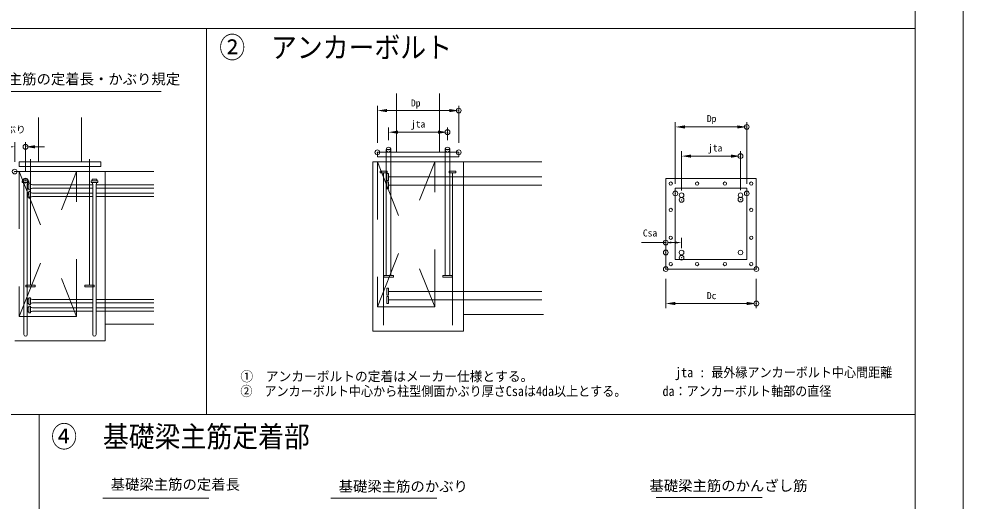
# Model space of a CAD drawing. Units: millimetres, scale not verified. Extents: x -210 to 382, y -132 to 268.
# Drawn here: x 185 to 382.2, y -24.9 to 75.9 of the extents above; entities that cross this region are included whole.
import ezdxf
from ezdxf.enums import TextEntityAlignment as Align

# ---------------------------------------------------------------- set-up
doc = ezdxf.new("R2010")
doc.units = ezdxf.units.MM
doc.header["$LTSCALE"] = 2
doc.header["$PDMODE"] = 32
doc.header["$PDSIZE"] = 1
doc.linetypes.add('DASHED_SPACED', pattern=[12, 6, -6])
doc.linetypes.add('USER2', pattern=[0.41664, 0.20828, -0.20836])
for name, color, linetype, lineweight in [('0-0_0', 5, 'Continuous', 18), ('0-3_Defpoints', 7, 'Continuous', 18), ('0-4_寸法', 4, 'Continuous', 18), ('0-5_鉄骨', 4, 'USER2', 18), ('0-6_外枠', 4, 'Continuous', 18), ('0-7_文字', 7, 'Continuous', 20), ('0-8_タイトル', 7, 'Continuous', 18), ('0-9_内枠', 7, 'Continuous', 18), ('0-A_構造', 2, 'Continuous', 18), ('0-D_主筋', 4, 'Continuous', 18)]:
    doc.layers.add(name, color=color, linetype=linetype, lineweight=lineweight)
doc.styles.add('ＭＳ ゴシック', font='')
doc.styles.get('ＭＳ ゴシック').set_extended_font_data('MS Gothic')

# ---------------------------------------------------------------- blocks, each defined once
blk = doc.blocks.new('_D3')
at = {"layer": '0-3_Defpoints'}
for p in [(1151.171, 97.265), (1148.915, 92.093), (1151.171, 90.185)]:
    blk.add_point(p, dxfattribs=at)
at = {"layer": '0-4_寸法', "color": 7}
for p, q in [((1146.915, 97.265), (1144.915, 97.265)), ((1148.915, 94.093), (1148.915, 98.265)), ((1151.171, 92.185), (1151.171, 98.265)), ((1153.171, 97.265), (1155.171, 97.265))]:
    blk.add_line(p, q, dxfattribs=at)
for points in [[(1146.915, 97.598), (1146.915, 96.931), (1148.915, 97.265)], [(1153.171, 97.598), (1153.171, 96.931), (1151.171, 97.265)]]:
    blk.add_solid(points, dxfattribs=at)
blk = doc.blocks.new('_D10')
at = {"layer": '0-3_Defpoints'}
for p in [(1241.65, 104.835), (1224.653, 96.112), (1241.65, 96.112)]:
    blk.add_point(p, dxfattribs=at)
at = {"layer": '0-4_寸法', "color": 7}
for p, q in [((1224.653, 98.112), (1224.653, 105.835)), ((1226.653, 104.835), (1239.65, 104.835)), ((1241.65, 98.112), (1241.65, 105.835))]:
    blk.add_line(p, q, dxfattribs=at)
for points in [[(1226.653, 105.169), (1226.653, 104.502), (1224.653, 104.835)], [(1239.65, 105.169), (1239.65, 104.502), (1241.65, 104.835)]]:
    blk.add_solid(points, dxfattribs=at)
blk = doc.blocks.new('_D11')
at = {"layer": '0-3_Defpoints'}
for p in [(1239.308, 100.317), (1226.995, 96.674), (1239.308, 96.674)]:
    blk.add_point(p, dxfattribs=at)
at = {"layer": '0-4_寸法', "color": 7}
for p, q in [((1226.995, 98.674), (1226.995, 101.317)), ((1239.308, 98.674), (1239.308, 101.317)), ((1228.995, 100.317), (1237.308, 100.317))]:
    blk.add_line(p, q, dxfattribs=at)
for points in [[(1228.995, 100.651), (1228.995, 99.984), (1226.995, 100.317)], [(1237.308, 100.651), (1237.308, 99.984), (1239.308, 100.317)]]:
    blk.add_solid(points, dxfattribs=at)
blk = doc.blocks.new('_D28')
at = {"layer": '0-3_Defpoints'}
for p in [(1301.796, 101.415), (1286.879, 87.517), (1301.796, 87.517)]:
    blk.add_point(p, dxfattribs=at)
at = {"layer": '0-5_鉄骨', "color": 7, "linetype": 'Continuous'}
for p, q in [((1286.879, 89.517), (1286.879, 102.415)), ((1288.879, 101.415), (1299.796, 101.415)), ((1301.796, 89.517), (1301.796, 102.415))]:
    blk.add_line(p, q, dxfattribs=at)
at = {"layer": '0-5_鉄骨', "color": 7}
for points in [[(1288.879, 101.748), (1288.879, 101.081), (1286.879, 101.415)], [(1299.796, 101.748), (1299.796, 101.081), (1301.796, 101.415)]]:
    blk.add_solid(points, dxfattribs=at)
blk = doc.blocks.new('_D29')
at = {"layer": '0-3_Defpoints'}
for p in [(1300.494, 95.32), (1288.181, 86.165), (1300.494, 86.237)]:
    blk.add_point(p, dxfattribs=at)
at = {"layer": '0-5_鉄骨', "color": 7, "linetype": 'Continuous'}
for p, q in [((1288.181, 88.165), (1288.181, 96.32)), ((1290.181, 95.32), (1298.494, 95.32)), ((1300.494, 88.237), (1300.494, 96.32))]:
    blk.add_line(p, q, dxfattribs=at)
at = {"layer": '0-5_鉄骨', "color": 7}
for points in [[(1290.181, 95.653), (1290.181, 94.987), (1288.181, 95.32)], [(1298.494, 95.653), (1298.494, 94.987), (1300.494, 95.32)]]:
    blk.add_solid(points, dxfattribs=at)
blk = doc.blocks.new('_D30')
at = {"layer": '0-3_Defpoints'}
for p in [(1284.879, 71.703), (1303.796, 71.703), (1303.796, 64.516)]:
    blk.add_point(p, dxfattribs=at)
at = {"layer": '0-5_鉄骨', "color": 7, "linetype": 'Continuous'}
for p, q in [((1284.879, 69.703), (1284.879, 63.516)), ((1303.796, 69.703), (1303.796, 63.516)), ((1286.879, 64.516), (1301.796, 64.516))]:
    blk.add_line(p, q, dxfattribs=at)
at = {"layer": '0-5_鉄骨', "color": 7}
for points in [[(1286.879, 64.849), (1286.879, 64.183), (1284.879, 64.516)], [(1301.796, 64.849), (1301.796, 64.183), (1303.796, 64.516)]]:
    blk.add_solid(points, dxfattribs=at)
blk = doc.blocks.new('_D31')
at = {"layer": '0-3_Defpoints'}
for p in [(1284.879, 77.252), (1284.879, 75.183), (1288.181, 74.08)]:
    blk.add_point(p, dxfattribs=at)
at = {"layer": '0-5_鉄骨', "color": 7, "linetype": 'Continuous'}
for p, q in [((1284.879, 77.252), (1279.83, 77.252)), ((1284.879, 77.183), (1284.879, 78.252)), ((1286.981, 77.252), (1286.079, 77.252)), ((1288.181, 76.08), (1288.181, 78.252))]:
    blk.add_line(p, q, dxfattribs=at)
at = {"layer": '0-5_鉄骨', "color": 7}
for points in [[(1286.079, 77.452), (1286.079, 77.052), (1284.879, 77.252)], [(1286.981, 77.452), (1286.981, 77.052), (1288.181, 77.252)]]:
    blk.add_solid(points, dxfattribs=at)

msp = doc.modelspace()

# ---------------------------------------------------------------- linework, layer by layer
at = {"layer": '0-0_0', "color": 7}
for p, q in [((189.087, 46.002), (189.087, 55.318)), ((198.085, 46.002), (198.085, 55.318)), ((259.865, 48.009), (276.863, 48.009)), ((259.865, 47.049), (259.865, 48.009)), ((276.863, 47.049), (276.863, 48.009)), ((185.087, 46.002), (202.085, 46.002)), ((185.087, 45.042), (185.087, 46.002)), ((187.43, 46.564), (187.43, 20.279)), ((199.742, 46.564), (199.742, 20.279)), ((202.085, 45.042), (202.085, 46.002)), ((258.905, 10.654), (258.905, 45.997)), ((258.905, 45.997), (294.213, 45.997)), ((259.865, 47.049), (276.863, 47.049)), ((277.823, 10.654), (277.823, 45.997)), ((184.127, 43.99), (213.196, 43.99)), ((185.087, 45.042), (202.085, 45.042)), ((203.045, 8.647), (203.045, 43.99)), ((339.009, 42.518), (320.091, 42.518)), ((339.009, 23.6), (339.009, 42.518)), ((337.009, 40.518), (322.091, 40.518)), ((337.009, 25.6), (337.009, 40.518)), ((186.431, 20.279), (188.429, 20.279)), ((186.431, 20.279), (186.431, 19.879)), ((186.431, 19.879), (188.429, 19.879)), ((186.95, 20.279), (187.91, 20.279)), ((188.429, 20.279), (188.429, 19.879)), ((198.743, 20.279), (200.741, 20.279)), ((198.743, 20.279), (198.743, 19.879)), ((198.743, 19.879), (200.741, 19.879)), ((199.262, 20.279), (200.222, 20.279)), ((200.741, 20.279), (200.741, 19.879)), ((203.045, 8.647), (184.127, 8.647))]:
    msp.add_line(p, q, dxfattribs=at)
at = {"layer": '0-0_0', "color": 1}
for p, q in [((260.441, 43.729), (260.441, 44.089)), ((260.441, 44.089), (261.881, 44.089)), ((261.881, 43.729), (260.441, 43.729)), ((261.829, 42.152), (261.829, 43.591)), ((261.829, 43.591), (262.189, 43.591)), ((261.881, 44.089), (261.881, 43.729)), ((274.841, 43.729), (274.841, 44.089)), ((274.841, 44.089), (276.281, 44.089)), ((276.281, 43.729), (274.841, 43.729)), ((276.281, 44.089), (276.281, 43.729)), ((185.663, 42.082), (187.103, 42.082)), ((185.663, 41.722), (185.663, 42.082)), ((187.103, 41.722), (185.663, 41.722)), ((186.874, 42.366), (185.893, 42.366)), ((187.07, 40.145), (187.07, 41.584)), ((187.07, 41.584), (187.43, 41.584)), ((187.103, 42.082), (187.103, 41.722)), ((187.43, 41.584), (187.43, 40.145)), ((187.43, 41.584), (187.43, 40.145)), ((200.063, 42.082), (201.503, 42.082)), ((200.063, 41.722), (200.063, 42.082)), ((201.503, 41.722), (200.063, 41.722)), ((201.274, 42.366), (200.293, 42.366)), ((201.503, 42.082), (201.503, 41.722)), ((261.829, 41.849), (262.189, 41.849)), ((261.829, 40.409), (261.829, 41.849)), ((262.189, 41.849), (262.189, 40.409)), ((186.047, 9.906), (186.047, 41.29)), ((186.725, 9.906), (186.725, 41.3)), ((186.786, 41.355), (186.786, 40.374)), ((186.786, 39.613), (186.786, 38.632)), ((187.43, 40.145), (187.07, 40.145)), ((187.43, 40.145), (187.07, 40.145)), ((187.07, 38.402), (187.07, 39.842)), ((187.07, 38.402), (187.07, 39.842)), ((187.07, 39.842), (187.43, 39.842)), ((187.07, 39.842), (187.43, 39.842)), ((187.43, 39.842), (187.43, 38.402)), ((187.43, 39.842), (187.43, 38.402)), ((200.447, 41.2), (187.862, 41.2)), ((200.447, 40.528), (187.862, 40.528)), ((200.447, 39.458), (187.862, 39.458)), ((200.447, 9.906), (200.447, 41.29)), ((201.125, 9.906), (201.125, 41.3)), ((201.125, 41.2), (213.196, 41.2)), ((201.125, 40.528), (213.196, 40.528)), ((201.125, 39.458), (213.196, 39.458)), ((262.189, 40.409), (261.829, 40.409)), ((187.43, 38.402), (187.07, 38.402)), ((187.43, 38.402), (187.07, 38.402)), ((200.447, 38.786), (187.862, 38.786)), ((201.125, 38.786), (213.196, 38.786)), ((261.852, 19.63), (262.212, 19.63)), ((261.852, 18.19), (261.852, 19.63)), ((262.212, 18.19), (261.852, 18.19)), ((261.852, 17.888), (262.212, 17.888)), ((261.852, 16.448), (261.852, 17.888)), ((262.212, 19.63), (262.212, 18.19)), ((262.212, 17.888), (262.212, 16.448)), ((186.79, 17.393), (186.79, 16.412)), ((187.074, 16.183), (187.074, 17.623)), ((187.074, 17.623), (187.434, 17.623)), ((187.434, 16.183), (187.074, 16.183)), ((187.434, 16.183), (187.074, 16.183)), ((187.074, 14.441), (187.074, 15.881)), ((187.074, 15.881), (187.434, 15.881)), ((187.434, 17.623), (187.434, 16.183)), ((187.434, 17.623), (187.434, 16.183)), ((187.434, 15.881), (187.434, 14.441)), ((187.434, 15.881), (187.434, 14.441)), ((200.447, 17.239), (187.866, 17.239)), ((200.447, 16.567), (187.866, 16.567)), ((201.125, 17.239), (213.196, 17.239)), ((201.125, 16.567), (213.196, 16.567)), ((262.212, 16.448), (261.852, 16.448)), ((186.79, 15.651), (186.79, 14.67)), ((187.434, 14.441), (187.074, 14.441)), ((187.434, 14.441), (187.074, 14.441)), ((200.447, 15.497), (187.866, 15.497)), ((200.447, 14.825), (187.866, 14.825)), ((201.125, 15.497), (213.196, 15.497)), ((201.125, 14.825), (213.196, 14.825))]:
    msp.add_line(p, q, dxfattribs=at)
for points in [[(262.189, 43.591), (262.189, 42.152), (261.829, 42.152)], [(187.07, 40.145), (187.07, 41.584), (187.43, 41.584)], [(187.074, 16.183), (187.074, 17.623), (187.434, 17.623)], [(187.074, 14.441), (187.074, 15.881), (187.434, 15.881)]]:
    msp.add_lwpolyline(points, dxfattribs=at)
at = {"layer": '0-0_0', "color": 7}
for points in [[(339.009, 23.6), (320.091, 23.6), (320.091, 42.518)], [(337.009, 25.6), (322.091, 25.6), (322.091, 40.518)]]:
    msp.add_lwpolyline(points, dxfattribs=at)
at = {"layer": '0-0_0', "color": 1}
for centre, radius, start, end in [((186.283, 42.234), 0.412, 161.38198, 201.76114), ((186.836, 41.696), 0.887, 178.35335, 207.26472), ((185.931, 41.696), 0.887, 332.72769, 1.64665), ((186.484, 42.234), 0.412, 338.23886, 18.61802), ((200.683, 42.234), 0.412, 161.38198, 201.76114), ((201.236, 41.696), 0.887, 178.35335, 207.26472), ((200.331, 41.696), 0.887, 332.72769, 1.64665), ((200.884, 42.234), 0.412, 338.23886, 18.61802), ((186.917, 40.965), 0.412, 68.23886, 108.61802), ((186.917, 40.764), 0.412, 251.38198, 291.76114), ((186.917, 39.223), 0.412, 68.23886, 108.61802), ((187.455, 40.412), 0.887, 62.72769, 91.64665), ((187.455, 41.317), 0.887, 268.35335, 297.26472), ((187.455, 38.67), 0.887, 62.72769, 91.64665), ((186.917, 39.022), 0.412, 251.38198, 291.76114), ((187.455, 39.575), 0.887, 268.35335, 297.26472), ((186.922, 17.003), 0.412, 68.23886, 108.61802), ((186.922, 16.802), 0.412, 251.38198, 291.76114), ((187.46, 16.45), 0.887, 62.72769, 91.64665), ((187.46, 17.355), 0.887, 268.35335, 297.26472), ((186.922, 15.261), 0.412, 68.23886, 108.61802), ((186.922, 15.06), 0.412, 251.38198, 291.76114), ((187.46, 14.708), 0.887, 62.72769, 91.64665), ((187.46, 15.613), 0.887, 268.35335, 297.26472), ((186.386, 9.906), 0.339, 180, 360), ((200.786, 9.906), 0.339, 180, 360)]:
    msp.add_arc(centre, radius, start, end, dxfattribs=at)
at = {"layer": '0-3_Defpoints', "color": 4}
for p, q in [((382.196, 267.826), (382.196, -132.174)), ((263.865, 48.009), (263.865, 60.295)), ((272.863, 48.009), (272.863, 60.295)), ((277.823, 14.134), (294.532, 14.134)), ((203.045, 12.127), (213.196, 12.127)), ((277.823, 10.654), (258.905, 10.654))]:
    msp.add_line(p, q, dxfattribs=at)
at = {"layer": '0-4_寸法'}
for p, q in [((176.911, 60.696), (214.71, 60.696)), ((202.554, -24.26), (224.698, -24.26)), ((250.163, -24.26), (272.307, -24.26)), ((318.078, -24.12), (340.222, -24.12))]:
    msp.add_line(p, q, dxfattribs=at)
at = {"layer": '0-5_鉄骨', "linetype": 'Continuous'}
for centre in [(321.141, 41.468), (326.645, 41.468), (332.455, 41.468), (337.959, 41.468), (321.141, 35.964), (337.959, 35.964), (321.141, 30.154), (337.959, 30.154), (321.141, 24.65), (326.645, 24.65), (332.455, 24.65), (337.959, 24.65)]:
    msp.add_circle(centre, 0.35, dxfattribs=at)
at = {"layer": '0-6_外枠'}
msp.add_line((372.196, 257.826), (372.196, -114.753), dxfattribs=at)
at = {"layer": '0-9_内枠'}
for p, q in [((22.876, 73.899), (372.196, 73.899)), ((224.167, 73.899), (224.167, -6.803)), ((149.615, -6.803), (189.256, -6.803)), ((181.371, -6.803), (372.196, -6.803)), ((189.256, -6.803), (189.256, -60.414))]:
    msp.add_line(p, q, dxfattribs=at)
at = {"layer": '0-A_構造', "linetype": 'DASHED_SPACED'}
for p, q in [((259.865, 45.997), (259.865, 15.69)), ((259.865, 45.997), (271.836, 15.69)), ((259.865, 15.69), (271.836, 45.997)), ((271.836, 15.69), (271.836, 45.997)), ((185.087, 13.683), (197.058, 43.99)), ((185.087, 43.99), (197.058, 13.683)), ((185.087, 43.99), (185.087, 13.683)), ((197.058, 13.683), (197.058, 43.99)), ((259.865, 15.69), (271.836, 15.69)), ((185.087, 13.683), (197.058, 13.683))]:
    msp.add_line(p, q, dxfattribs=at)
at = {"layer": '0-D_主筋'}
for p, q in [((261.728, 48.571), (261.728, 22.286)), ((261.728, 48.571), (262.688, 48.571)), ((262.688, 48.571), (262.688, 22.286)), ((274.04, 48.571), (274.04, 22.286)), ((274.04, 48.571), (275, 48.571)), ((275, 48.571), (275, 22.286)), ((261.161, 43.729), (261.161, 11.913)), ((275.561, 43.729), (275.561, 11.913)), ((262.189, 42.871), (294.213, 42.871)), ((262.189, 41.129), (294.213, 41.129)), ((261.209, 22.286), (263.207, 22.286)), ((261.209, 22.286), (261.209, 21.886)), ((261.209, 21.886), (263.207, 21.886)), ((261.728, 22.286), (262.688, 22.286)), ((263.207, 22.286), (263.207, 21.886)), ((273.521, 22.286), (275.519, 22.286)), ((274.04, 22.286), (275, 22.286)), ((275.519, 22.286), (275.519, 21.886)), ((262.212, 18.91), (294.213, 18.91)), ((262.212, 17.168), (294.213, 17.168))]:
    msp.add_line(p, q, dxfattribs=at)
msp.add_lwpolyline([(273.521, 22.286), (273.521, 21.886), (275.519, 21.886)], dxfattribs=at)
for centre in [(323.394, 39.038), (335.706, 39.038), (323.394, 27.08), (335.706, 27.08)]:
    msp.add_circle(centre, 0.48, dxfattribs=at)

# ---------------------------------------------------------------- block references
at = {"layer": '0-4_寸法'}
for name in ['_D10', '_D11', '_D3']:
    msp.add_blockref(name, (-964.787, -48.103), dxfattribs=at)
at = {"layer": '0-5_鉄骨'}
for name in ['_D28', '_D29', '_D31', '_D30']:
    msp.add_blockref(name, (-964.787, -48.103), dxfattribs=at)

# ---------------------------------------------------------------- texts
at = {"layer": '0-7_文字', "style": 'ＭＳ ゴシック'}
for s, height, p in [('柱型主筋の定着長・かぶり規定', 2.199, (176.689, 61.564)), ('Dp', 1.466, (266.878, 57.146)), ('Dp', 1.466, (328.676, 53.885)), ('柱型主筋側面かぶり', 1.466, (167.965, 51.592)), ('jta', 1.466, (266.878, 52.742)), ('jta', 1.466, (328.924, 47.748)), ('Csa', 1.466, (315.318, 29.977)), ('Dc', 1.466, (328.676, 16.883)), ('基礎梁主筋の定着長', 2.199, (204.171, -23.153)), ('基礎梁主筋のかぶり', 2.199, (251.78, -23.565)), ('基礎梁主筋のかんざし筋', 2.199, (316.692, -23.425))]:
    msp.add_text(s, height=height, dxfattribs=at).set_placement(p, align=Align.BOTTOM_LEFT)
for s, width, p in [('①  アンカーボルトの定着はメーカー仕様とする。', 0.95, (231.256, -0.455)), ('jta : 最外縁アンカーボルト中心間距離', 0.9, (322.058, 0.385)), ('②  アンカーボルト中心から柱型側面かぶり厚さCsaは4da以上とする。      da：アンカーボルト軸部の直径', 0.9, (231.252, -3.544))]:
    msp.add_text(s, height=2.053, dxfattribs=dict(at, width=width)).set_placement(p, align=Align.BOTTOM_LEFT)
at = {"layer": '0-8_タイトル', "style": 'ＭＳ ゴシック', "width": 0.9}
for s, p in [('②\u3000アンカーボルト', (226.849, 66.418)), ('④\u3000基礎梁主筋定着部', (191.751, -14.925))]:
    msp.add_text(s, height=4.399, dxfattribs=at).set_placement(p, align=Align.BOTTOM_LEFT)

doc.saveas('drawing.dxf')
